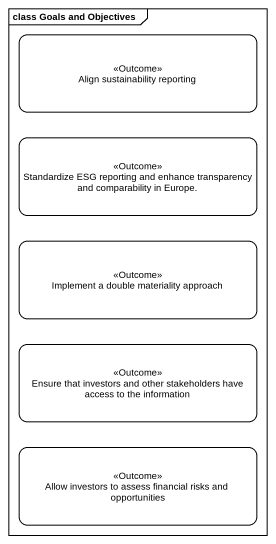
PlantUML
@startuml
mainframe class Goals and Objectives
hide empty description
state "Align sustainability reporting" as Align_sustainability <<Outcome>>
state "Standardize ESG reporting and enhance transparency and comparability in Europe." as Standardize_ESG_reporting <<Outcome>>
state "Implement a double materiality approach" as Implement_a_double <<Outcome>>
state "Ensure that investors and other stakeholders have access to the information" as Ensure_that_investors_and <<Outcome>>
state "Allow investors to assess financial risks and opportunities" as Allow_investors_to_assess <<Outcome>>
@enduml
